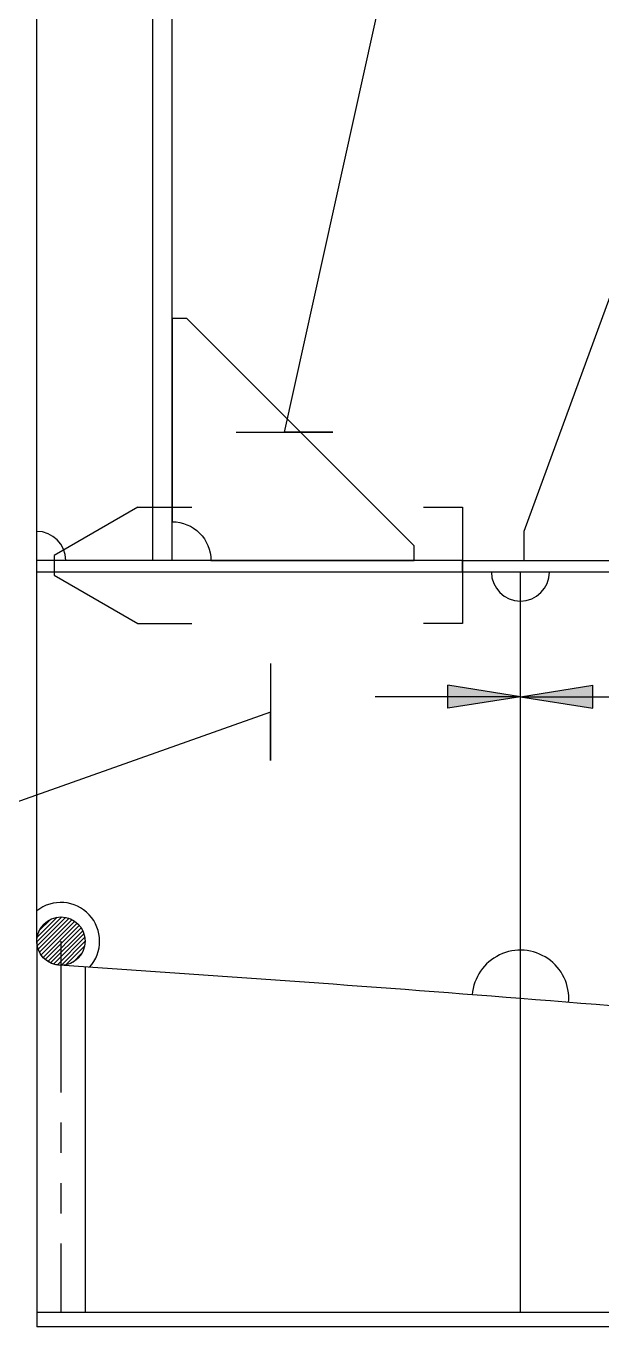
# Model space of a CAD drawing. Extents: x 53504 to 219407, y 25397 to 156081.
# Drawn here: x 120680 to 121276, y 67374 to 68719 of the extents above; entities that cross this region are included whole.
import ezdxf

# ---------------------------------------------------------------- set-up
doc = ezdxf.new("R2010")
doc.units = 0
doc.header["$LTSCALE"] = 250
doc.linetypes.add('PHANTOM', pattern=[2.1, 1.25, -0.2, 0.125, -0.2, 0.125, -0.2])
doc.linetypes.add('PHANTOM2', pattern=[1.25, 0.625, -0.125, 0.125, -0.125, 0.125, -0.125])
doc.layers.get('0').update_dxf_attribs({"linetype": 'CONTINUOUS'})
for name, color, linetype in [('035', 2, 'CONTINUOUS'), ('S0CO1', 1, 'CONTINUOUS'), ('S0CO2', 2, 'CONTINUOUS'), ('S0CO5', 4, 'CONTINUOUS'), ('S0PH1', 1, 'PHANTOM'), ('S0TX2', 2, 'CONTINUOUS')]:
    doc.layers.add(name, color=color, linetype=linetype)

# ---------------------------------------------------------------- blocks, each defined once
blk = doc.blocks.new('KNE250')
at = {"layer": 'S0CO1', "color": 0}
blk.add_lwpolyline([(40, 0), (250, 0), (250, -15), (15, -250), (0, -250), (0, -40, 0.414214)], format="xyb", close=True, dxfattribs=at)
blk = doc.blocks.new('snip')
at = {"color": 0, "linetype": 'ByBlock'}
for p, q in [((-75, -150.9), (-75, -220.7)), ((75, -150.9), (75, -220.7))]:
    blk.add_line(p, q, dxfattribs=at)
blk.add_lwpolyline([(75, -150.9), (12.5, -42.7), (-12.5, -42.7), (-75, -150.9)], dxfattribs=at)
blk = doc.blocks.new('ST10005')
at = {"color": 1}
for p, q in [((0, 0), (2, 0.317)), ((0, 0), (2, -0.317)), ((0, 0), (4, 0)), ((2, 0.317), (2, -0.317))]:
    blk.add_line(p, q, dxfattribs=at)
blk.add_solid([(0, 0), (2, 0.317), (0, 0), (2, -0.317)], dxfattribs=at)

msp = doc.modelspace()

# ---------------------------------------------------------------- hatches: boundary and pattern name
at = {"layer": 'S0CO1'}
h = msp.add_hatch(dxfattribs=at)
h.set_pattern_fill('ANSI31', color=0, style=0)
h.set_pattern_definition([(45, (138805.458, 46256.484), (-2.24506403, 2.24506403), [])])
h.paths.add_polyline_path([(120691.373, 67773.056, 1), (120741.373, 67773.056, 1)])

# ---------------------------------------------------------------- linework, layer by layer
at = {"layer": '035', "color": 0}
for p, q in [((121291.373, 68459.411), (121194.909, 68196.411)), ((121194.909, 68196.411), (121194.909, 68166.411))]:
    msp.add_line(p, q, dxfattribs=at)
at = {"layer": 'S0CO1', "color": 0}
for p, q in [((121131.373, 68166.411), (120691.373, 68166.411)), ((121131.373, 68154.411), (120691.373, 68154.411))]:
    msp.add_line(p, q, dxfattribs=at)
at = {"layer": 'S0CO1', "color": 0, "flags": 128}
for points in [[(120811.373, 68166.411), (120811.373, 69609.411)], [(120831.373, 68166.411), (120831.373, 69399.411)]]:
    msp.add_lwpolyline(points, dxfattribs=at)
at = {"layer": 'S0CO1', "color": 0}
msp.add_lwpolyline([(121091.352, 68221.363), (121131.373, 68221.363), (121131.373, 68101.363), (121091.352, 68101.363)], dxfattribs=at)
for centre, radius, start, end in [((120691.373, 68166.411), 30, 0, 90), ((121191.373, 68154.411), 30, 180, 0), ((120716.373, 67773.056), 40, 317.55221, 128.682187), ((121191.373, 67713.771), 50, 355.45811, 175.537601)]:
    msp.add_arc(centre, radius, start, end, dxfattribs=at)
at = {"layer": 'S0CO2', "color": 0}
for p, q in [((121191.373, 67389.411), (121191.373, 68154.411)), ((120691.373, 67773.056), (120691.373, 67374.411)), ((120741.373, 67746.358), (120741.373, 67389.411)), ((123156.648, 67389.411), (120691.373, 67389.411)), ((123691.373, 67374.411), (120691.373, 67374.411))]:
    msp.add_line(p, q, dxfattribs=at)
msp.add_lwpolyline([(121529.423, 68154.411), (121131.373, 68154.411), (121131.373, 68166.411), (121529.423, 68166.411)], dxfattribs=at)
msp.add_circle((120716.373, 67773.056), 25, dxfattribs=at)
at = {"layer": 'S0CO5', "color": 0, "flags": 128}
msp.add_lwpolyline([(123251.373, 66335.003), (123251.373, 67119.411, 0.066627), (123236.123, 67233.318, 0.067044), (123191.373, 67339.171, 0.190271), (122941.373, 67533.541), (122941.373, 67534.151, 0.00118), (122691.373, 67564.521, 0.001283), (122441.459, 67593.637, 0.001757), (122191.373, 67621.241, 0.001391), (122002.902, 67640.818, 0.001313), (121814.323, 67659.411), (121691.373, 67670.981, 0.003365), (121191.373, 67713.771, 0.00330027), (120714.741, 67748.11, -0.39520862), (120691.373, 67773.057), (120691.373, 70609.411)], format="xyb", dxfattribs=at)
at = {"layer": 'S0PH1', "color": 0, "linetype": 'PHANTOM2'}
msp.add_line((120716.373, 67773.056), (120716.373, 67389.411), dxfattribs=at)
at = {"layer": 'S0TX2', "color": 0}
for points in [[(120897.596, 68298.839), (120997.596, 68298.839), (120947.596, 68298.839), (121101.629, 68994.564), (122073.338, 68994.564)], [(120932.942, 68059.757), (120932.942, 67959.757), (120932.942, 68009.757), (120436.103, 67833.672), (119837.144, 67833.672)]]:
    msp.add_lwpolyline(points, dxfattribs=at)

# ---------------------------------------------------------------- block references
at = {"layer": 'S0CO1', "color": 0, "xscale": -1, "rotation": 180}
msp.add_blockref('KNE250', (120831.373, 68166.411), dxfattribs=at)
at = {"layer": 'S0CO1', "color": 0}
for name, p, xscale, yscale, zscale, rotation in [('snip', (120675.256, 68161.363), 0.7999999999992724, 0.7999999999992724, 0.7999999999992724, 90), ('ST10005', (121191.373, 68025.628), 37.5, 37.5, 37.5, 180), ('ST10005', (121191.373, 68025.628), -37.5, 37.5, 37.5, 180)]:
    msp.add_blockref(name, p, dxfattribs=dict(at, xscale=xscale, yscale=yscale, zscale=zscale, rotation=rotation))

doc.saveas('drawing.dxf')
